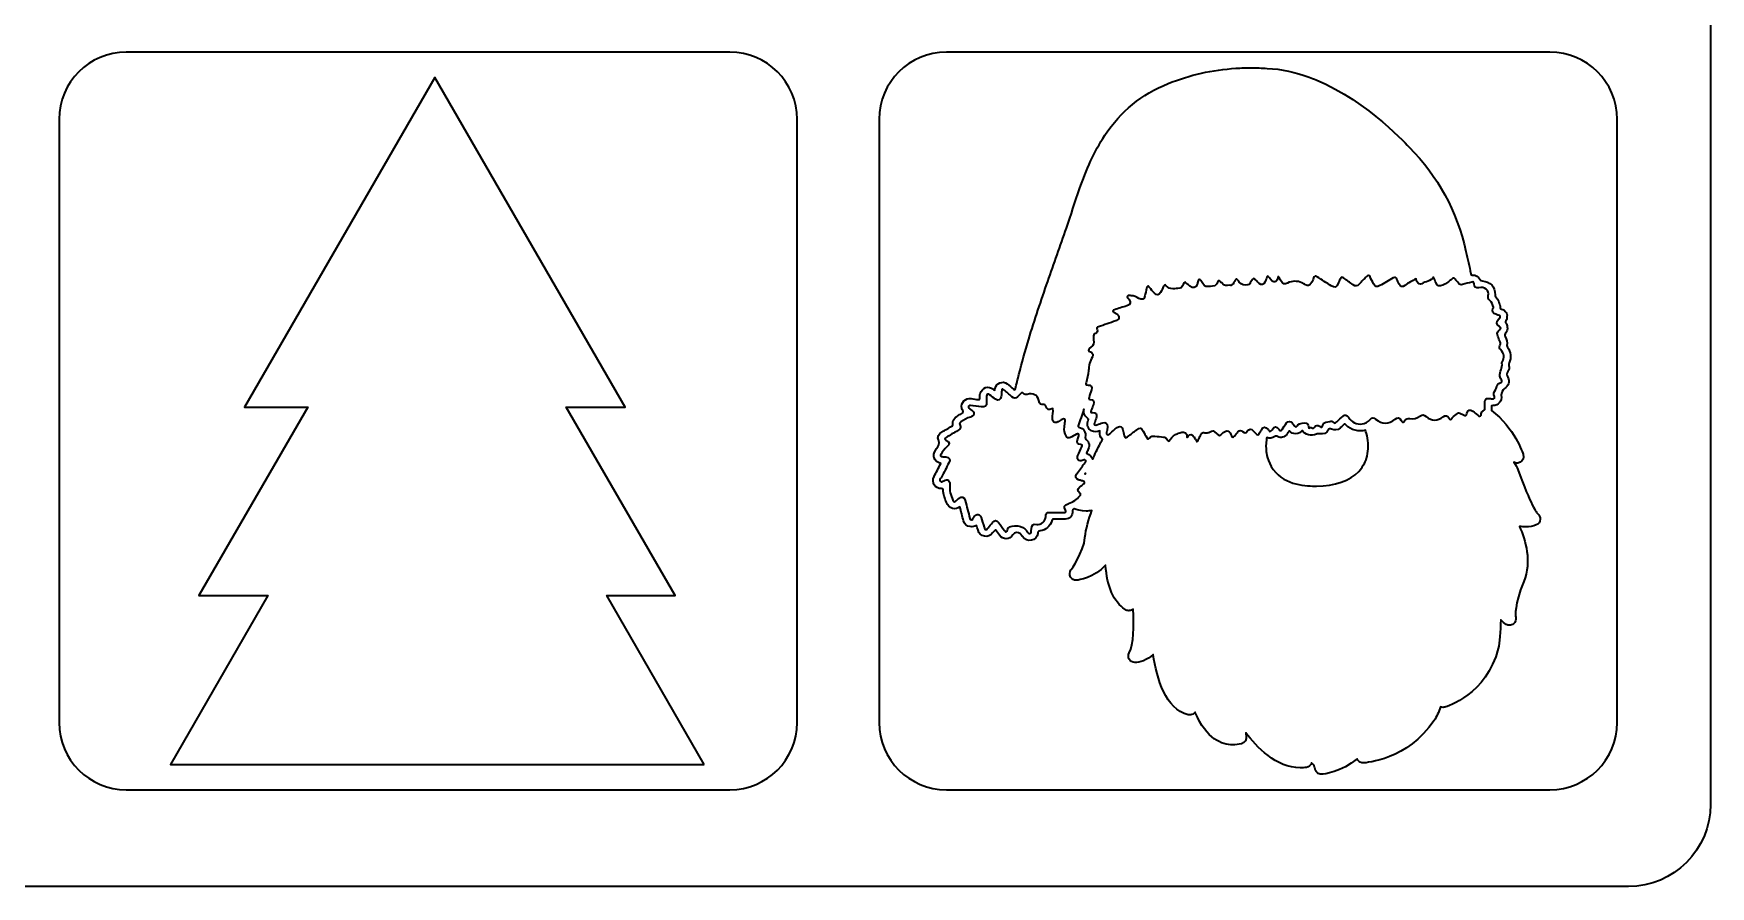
# Model space of a CAD drawing. Extents: x 29 to 2005, y -1072 to -19.
# Drawn here: x 296 to 801, y -1065 to -809 of the extents above; entities that cross this region are included whole.
import ezdxf

# ---------------------------------------------------------------- set-up
doc = ezdxf.new("R2010")
doc.units = 0
doc.header["$MEASUREMENT"] = 0
doc.layers.add('Layer 1', color=7, linetype='Continuous', lineweight=0)

msp = doc.modelspace()

# ---------------------------------------------------------------- linework, layer by layer
at = {"layer": 'Layer 1', "color": 18, "lineweight": 35, "true_color": 0x010101}
msp.add_lwpolyline([(498, -1028.7), (468.66, -977.86), (489.25, -977.86), (456.47, -921.07), (474.25, -921.07), (416.94, -821.82), (359.64, -921.07), (378.67, -921.07), (345.89, -977.86), (366.66, -977.86), (337.31, -1028.7)], close=True, dxfattribs=at)
for points, knots in [([(749.65, -18.93), (749.65, -18.93), (80.11, -18.93), (80.11, -18.93), (51.76, -18.93), (28.78, -41.91), (28.78, -70.27), (28.78, -70.27), (28.78, -1040.78), (28.78, -1040.78), (28.78, -1054.42), (39.84, -1065.48), (53.48, -1065.48), (53.48, -1065.48), (776.29, -1065.48), (776.29, -1065.48), (789.93, -1065.48), (800.99, -1054.42), (800.99, -1040.78), (800.99, -1040.78), (800.99, -70.27), (800.99, -70.27), (800.99, -41.91), (778.01, -18.93), (749.65, -18.93)], [0, 0, 0, 0, 1, 1, 1, 2, 2, 2, 3, 3, 3, 4, 4, 4, 5, 5, 5, 6, 6, 6, 7, 7, 7, 8, 8, 8, 8]), ([(525.97, -1016.13), (525.97, -1027.3), (516.92, -1036.35), (505.75, -1036.35), (505.75, -1036.35), (324.01, -1036.35), (324.01, -1036.35), (312.84, -1036.35), (303.79, -1027.3), (303.79, -1016.13), (303.79, -1016.13), (303.79, -834.39), (303.79, -834.39), (303.79, -823.22), (312.84, -814.17), (324.01, -814.17), (324.01, -814.17), (505.75, -814.17), (505.75, -814.17), (516.92, -814.17), (525.97, -823.22), (525.97, -834.39), (525.97, -834.39), (525.97, -1016.13), (525.97, -1016.13)], [0, 0, 0, 0, 1, 1, 1, 2, 2, 2, 3, 3, 3, 4, 4, 4, 5, 5, 5, 6, 6, 6, 7, 7, 7, 8, 8, 8, 8]), ([(772.88, -1016.13), (772.88, -1027.3), (763.83, -1036.35), (752.66, -1036.35), (752.66, -1036.35), (570.92, -1036.35), (570.92, -1036.35), (559.75, -1036.35), (550.7, -1027.3), (550.7, -1016.13), (550.7, -1016.13), (550.7, -834.39), (550.7, -834.39), (550.7, -823.22), (559.75, -814.17), (570.92, -814.17), (570.92, -814.17), (752.66, -814.17), (752.66, -814.17), (763.83, -814.17), (772.88, -823.22), (772.88, -834.39), (772.88, -834.39), (772.88, -1016.13), (772.88, -1016.13)], [0, 0, 0, 0, 1, 1, 1, 2, 2, 2, 3, 3, 3, 4, 4, 4, 5, 5, 5, 6, 6, 6, 7, 7, 7, 8, 8, 8, 8]), ([(748.97, -953.23), (748.71, -952.95), (746.9, -950.7), (742.97, -939.92), (742.72, -939.2), (742.3, -938.45), (741.77, -937.69), (742.07, -937.86), (742.4, -937.95), (742.74, -937.95), (743.05, -937.95), (743.37, -937.87), (743.67, -937.71), (744.49, -937.27), (744.89, -936.3), (744.61, -935.4), (744.48, -935), (741.98, -927.27), (735.06, -922.12), (735.12, -921.78), (735.12, -921.41), (735.09, -921.03), (735.06, -920.76), (735.04, -920.63), (735.43, -920.63), (737.21, -920.62), (738.25, -919.31), (737.98, -917.51), (737.9, -916.99), (738.44, -915.81), (738.89, -915.55), (740.18, -914.77), (740.6, -913.45), (739.93, -912.09), (739.62, -911.47), (739.64, -910.93), (740.02, -910.35), (740.37, -909.81), (740.48, -909.19), (740.32, -908.56), (740.24, -908.27), (740.32, -908.04), (740.41, -907.79), (741.07, -906.13), (740.88, -904.56), (739.9, -903.08), (739.77, -902.89), (739.67, -902.74), (739.72, -902.49), (739.9, -901.56), (739.69, -900.68), (739.22, -899.87), (738.99, -899.46), (739.04, -899.15), (739.33, -898.77), (739.72, -898.23), (740.01, -897.61), (739.78, -896.89), (739.81, -896.48), (739.7, -896.11), (739.42, -895.83), (739.14, -895.56), (739.26, -895.34), (739.38, -895.09), (739.63, -894.7), (739.78, -894.3), (739.7, -893.83), (739.84, -893.23), (739.66, -892.73), (739.21, -892.31), (738.96, -891.89), (738.55, -891.71), (738.1, -891.58), (737.92, -891.52), (737.7, -891.51), (737.68, -891.19), (737.58, -889.94), (737.08, -888.84), (736.34, -887.85), (736.21, -887.69), (736.17, -887.53), (736.16, -887.33), (736.08, -884.7), (734.79, -883.32), (732.2, -883.07), (731.91, -883.04), (731.75, -882.98), (731.6, -882.7), (731.11, -881.79), (730.37, -881.23), (729.28, -881.33), (728.9, -881.37), (728.93, -881.16), (728.87, -880.92), (728.38, -878.68), (727.86, -876.44), (727.37, -874.21), (724.63, -861.98), (718.96, -851.5), (710.27, -842.82), (710.27, -842.82), (710.27, -842.82), (710.27, -842.82), (710.27, -842.82), (698.1, -829.13), (682.23, -822.53), (681.55, -822.24), (680.87, -821.97), (680.17, -821.72), (676.11, -820.23), (671.85, -819.23), (667.5, -819.07), (665.92, -818.94), (664.33, -818.88), (662.74, -818.88), (661.2, -818.88), (659.65, -818.94), (658.1, -819.04), (651.06, -819.51), (644.25, -821), (637.7, -823.65), (629.74, -826.85), (623.39, -832.01), (618.67, -839.19), (615.36, -844.22), (613.01, -849.7), (611.04, -855.35), (609.67, -859.27), (608.41, -863.24), (607.06, -867.17), (605.22, -872.53), (603.33, -877.87), (601.47, -883.22), (599.46, -889.01), (597.48, -894.8), (595.71, -900.66), (594.65, -904.17), (593.64, -907.69), (592.77, -911.25), (592.42, -912.67), (592.05, -914.09), (591.73, -915.51), (591.61, -916.02), (591.46, -915.95), (591.15, -915.67), (590.52, -915.11), (589.9, -914.55), (589.23, -914.05), (587.89, -913.07), (585.95, -913.83), (585.6, -915.45), (585.57, -915.61), (585.54, -915.79), (585.5, -916.01), (585.31, -915.88), (585.19, -915.8), (585.08, -915.72), (583.48, -914.58), (581.77, -915.14), (581.13, -916.99), (580.96, -917.47), (581.04, -917.94), (581.03, -918.42), (581.02, -918.76), (580.95, -918.93), (580.54, -918.85), (579.83, -918.71), (579.11, -918.63), (578.4, -918.53), (576.63, -918.27), (575.28, -919.72), (575.53, -921.47), (575.6, -921.95), (576.28, -922.32), (575.88, -922.77), (575.56, -923.12), (575.02, -923.27), (574.58, -923.52), (574.52, -923.55), (574.46, -923.59), (574.4, -923.63), (573.37, -924.28), (572.71, -925.14), (572.89, -926.42), (572.94, -926.76), (572.69, -926.77), (572.53, -926.87), (571.57, -927.44), (570.58, -927.99), (569.61, -928.57), (568.69, -929.13), (568.11, -930.07), (568.55, -930.98), (569.11, -932.16), (568.6, -932.83), (567.94, -933.6), (567.85, -933.7), (567.79, -933.83), (567.71, -933.96), (566.52, -935.85), (567.11, -937.45), (569.26, -938.09), (568.57, -939.4), (567.88, -940.71), (567.2, -942.02), (566.29, -943.78), (567.52, -945.73), (569.49, -945.63), (569.81, -945.62), (569.91, -945.62), (569.94, -946.01), (570.05, -947.33), (570.41, -948.6), (570.96, -949.81), (571.34, -950.65), (571.9, -951.31), (572.81, -951.61), (573.59, -951.86), (574.3, -951.62), (574.99, -951.15), (575.36, -952.59), (575.72, -953.98), (576.09, -955.36), (576.38, -956.4), (577.06, -956.95), (578.13, -957.1), (578.79, -957.19), (579.39, -957.04), (579.97, -956.71), (580.15, -957.23), (580.34, -957.7), (580.46, -958.18), (580.73, -959.19), (581.37, -959.83), (582.38, -959.99), (583.37, -960.14), (584.23, -959.84), (584.86, -959.01), (585.12, -958.68), (585.4, -958.36), (585.68, -958.01), (586.12, -958.61), (586.51, -959.16), (586.91, -959.7), (587.99, -961.16), (589.94, -961.11), (590.95, -959.59), (591.51, -958.75), (592.45, -958.62), (593.25, -959.29), (593.51, -959.52), (593.69, -959.79), (593.86, -960.08), (594.42, -961), (595.45, -961.42), (596.53, -961.19), (597.62, -960.95), (598.32, -960.23), (598.42, -959.12), (598.46, -958.6), (598.67, -958.48), (599.13, -958.4), (600.9, -958.06), (602.12, -957.05), (602.67, -955.32), (602.8, -954.92), (602.96, -954.81), (603.38, -954.83), (604.48, -954.87), (605.58, -954.89), (606.68, -954.84), (608.13, -954.79), (609.04, -953.78), (608.93, -952.34), (608.9, -951.94), (609.05, -951.86), (609.32, -951.73), (609.34, -951.72), (609.36, -951.71), (609.38, -951.7), (610.05, -951.97), (611.39, -952.4), (613.06, -952.4), (613.57, -952.4), (614.13, -952.36), (614.74, -952.25), (613.8, -954.84), (612.88, -957.86), (612.66, -960.35), (612.26, -964.79), (608.47, -970.1), (608.44, -970.15), (607.98, -970.78), (607.95, -971.62), (608.34, -972.29), (608.7, -972.89), (609.34, -973.25), (610.03, -973.25), (610.1, -973.25), (610.18, -973.25), (610.26, -973.24), (610.5, -973.21), (615.45, -972.57), (618.84, -968.69), (619.32, -975.19), (621.3, -979.69), (624.73, -982.07), (625.06, -982.31), (625.45, -982.42), (625.84, -982.42), (626.2, -982.42), (626.55, -982.33), (626.86, -982.14), (626.97, -982.07), (627.07, -982), (627.16, -981.92), (627.48, -987.04), (627.37, -992.46), (625.95, -995.12), (625.62, -995.73), (625.64, -996.46), (625.99, -997.06), (626.35, -997.65), (626.99, -998.01), (627.67, -998.01), (629.08, -998.01), (631.31, -997.4), (633.21, -995.57), (634.28, -1002.95), (636.96, -1012.08), (643.7, -1013.77), (643.86, -1013.81), (644.02, -1013.82), (644.18, -1013.82), (644.66, -1013.82), (645.13, -1013.65), (645.49, -1013.32), (645.61, -1013.21), (645.72, -1013.09), (645.8, -1012.95), (645.82, -1012.99), (645.83, -1013.02), (645.85, -1013.06), (649.27, -1021.12), (653.88, -1022.82), (657.15, -1022.82), (658.01, -1022.82), (658.89, -1022.7), (659.79, -1022.47), (660.81, -1022.21), (661.45, -1021.19), (661.22, -1020.15), (661.16, -1019.9), (661.11, -1019.55), (661.07, -1019.16), (664.29, -1023.43), (670.27, -1029.76), (677.45, -1029.76), (678.07, -1029.76), (678.71, -1029.71), (679.32, -1029.61), (680.05, -1029.5), (680.65, -1028.99), (680.88, -1028.29), (680.89, -1028.25), (680.9, -1028.22), (680.91, -1028.19), (681.59, -1028.97), (681.85, -1029.54), (681.87, -1029.75), (681.88, -1030.3), (682.11, -1030.83), (682.53, -1031.2), (682.89, -1031.53), (683.35, -1031.7), (683.83, -1031.7), (683.9, -1031.7), (683.97, -1031.7), (684.05, -1031.69), (684.34, -1031.66), (690, -1030.98), (694.61, -1027.01), (694.67, -1027.16), (694.75, -1027.31), (694.85, -1027.45), (695.22, -1027.96), (695.81, -1028.26), (696.44, -1028.26), (696.47, -1028.26), (696.51, -1028.26), (696.55, -1028.26), (697.09, -1028.23), (709.85, -1027.37), (717.78, -1015.48), (718.54, -1014.34), (719.19, -1012.9), (719.72, -1011.37), (719.97, -1011.48), (720.23, -1011.53), (720.5, -1011.53), (720.68, -1011.53), (720.86, -1011.51), (721.04, -1011.46), (721.55, -1011.31), (733.59, -1007.71), (737.08, -993.77), (737.47, -992.18), (737.72, -988.61), (737.83, -985.17), (738.35, -985.73), (738.91, -986.21), (739.51, -986.54), (739.82, -986.71), (740.16, -986.79), (740.5, -986.79), (740.93, -986.79), (741.35, -986.66), (741.69, -986.38), (742.3, -985.89), (742.57, -985.12), (742.35, -984.36), (742.3, -984.07), (741.84, -980.7), (744.78, -973.65), (747.27, -967.67), (745.29, -961.08), (743.48, -957.02), (744.13, -957.14), (744.77, -957.2), (745.38, -957.2), (746.51, -957.2), (747.57, -957), (748.53, -956.6), (749.24, -956.31), (749.71, -955.63), (749.74, -954.87), (749.76, -954.22), (749.47, -953.62), (748.97, -953.23)], [0, 0, 0, 0, 1, 1, 1, 2, 2, 2, 3, 3, 3, 4, 4, 4, 5, 5, 5, 6, 6, 6, 7, 7, 7, 8, 8, 8, 9, 9, 9, 10, 10, 10, 11, 11, 11, 12, 12, 12, 13, 13, 13, 14, 14, 14, 15, 15, 15, 16, 16, 16, 17, 17, 17, 18, 18, 18, 19, 19, 19, 20, 20, 20, 21, 21, 21, 22, 22, 22, 23, 23, 23, 24, 24, 24, 25, 25, 25, 26, 26, 26, 27, 27, 27, 28, 28, 28, 29, 29, 29, 30, 30, 30, 31, 31, 31, 32, 32, 32, 33, 33, 33, 34, 34, 34, 35, 35, 35, 36, 36, 36, 37, 37, 37, 38, 38, 38, 39, 39, 39, 40, 40, 40, 41, 41, 41, 42, 42, 42, 43, 43, 43, 44, 44, 44, 45, 45, 45, 46, 46, 46, 47, 47, 47, 48, 48, 48, 49, 49, 49, 50, 50, 50, 51, 51, 51, 52, 52, 52, 53, 53, 53, 54, 54, 54, 55, 55, 55, 56, 56, 56, 57, 57, 57, 58, 58, 58, 59, 59, 59, 60, 60, 60, 61, 61, 61, 62, 62, 62, 63, 63, 63, 64, 64, 64, 65, 65, 65, 66, 66, 66, 67, 67, 67, 68, 68, 68, 69, 69, 69, 70, 70, 70, 71, 71, 71, 72, 72, 72, 73, 73, 73, 74, 74, 74, 75, 75, 75, 76, 76, 76, 77, 77, 77, 78, 78, 78, 79, 79, 79, 80, 80, 80, 81, 81, 81, 82, 82, 82, 83, 83, 83, 84, 84, 84, 85, 85, 85, 86, 86, 86, 87, 87, 87, 88, 88, 88, 89, 89, 89, 90, 90, 90, 91, 91, 91, 92, 92, 92, 93, 93, 93, 94, 94, 94, 95, 95, 95, 96, 96, 96, 97, 97, 97, 98, 98, 98, 99, 99, 99, 100, 100, 100, 101, 101, 101, 102, 102, 102, 103, 103, 103, 104, 104, 104, 105, 105, 105, 106, 106, 106, 107, 107, 107, 108, 108, 108, 109, 109, 109, 110, 110, 110, 111, 111, 111, 112, 112, 112, 113, 113, 113, 114, 114, 114, 115, 115, 115, 116, 116, 116, 117, 117, 117, 118, 118, 118, 119, 119, 119, 120, 120, 120, 121, 121, 121, 122, 122, 122, 123, 123, 123, 124, 124, 124, 125, 125, 125, 126, 126, 126, 127, 127, 127, 128, 128, 128, 129, 129, 129, 130, 130, 130, 131, 131, 131, 132, 132, 132, 133, 133, 133, 134, 134, 134, 135, 135, 135, 136, 136, 136, 137, 137, 137, 138, 138, 138, 139, 139, 139, 140, 140, 140, 141, 141, 141, 142, 142, 142, 143, 143, 143, 144, 144, 144, 145, 145, 145, 146, 146, 146, 146]), ([(733.03, -919.39), (733.01, -919.86), (733.04, -920.32), (733.07, -920.79), (733.07, -920.92), (733.08, -921.05), (733.08, -921.19), (733.1, -921.63), (733.09, -922.02), (732.54, -922.22), (732.37, -922.28), (732.25, -922.39), (732.16, -922.53), (732.05, -922.71), (731.99, -922.93), (731.98, -923.15), (731.96, -923.4), (732, -923.64), (731.71, -923.76), (731.4, -923.88), (731.17, -923.76), (730.93, -923.56), (730.44, -923.14), (729.94, -922.73), (729.43, -922.33), (728.6, -921.69), (727.85, -921.96), (727.65, -922.98), (727.49, -923.76), (727.3, -923.85), (726.59, -923.45), (726.31, -923.31), (726.05, -923.14), (725.77, -923), (725.46, -922.84), (725.03, -922.73), (724.82, -922.97), (724.36, -923.52), (723.67, -923.77), (723.25, -924.34), (722.8, -924.94), (722.61, -924.95), (722.23, -924.34), (721.78, -923.63), (721.21, -923.52), (720.55, -924.02), (718.8, -925.33), (717.08, -925.31), (715.35, -923.95), (714.53, -923.3), (714.37, -923.29), (713.52, -923.86), (712.58, -924.5), (711.55, -924.73), (710.44, -924.53), (709.73, -924.41), (709.24, -924.6), (708.9, -925.26), (708.63, -925.8), (708.31, -925.8), (707.97, -925.31), (707.9, -925.21), (707.86, -925.1), (707.79, -925), (707.35, -924.25), (706.76, -924.14), (706.07, -924.69), (704, -926.34), (702.21, -926.34), (700.18, -924.69), (699.6, -924.23), (699.09, -924.22), (698.61, -924.77), (697.91, -925.57), (697.01, -926.04), (696.08, -926.17), (694.54, -926.39), (692.92, -925.71), (691.97, -924.13), (691.54, -923.41), (691, -923.3), (690.36, -923.82), (689.7, -924.36), (689.08, -924.97), (688.46, -925.56), (688.11, -925.89), (687.8, -926.1), (687.38, -925.62), (687.14, -925.34), (686.78, -925.23), (686.39, -925.38), (685.63, -925.68), (684.55, -925.34), (684.24, -926.57), (684.06, -927.32), (683.93, -927.32), (683.3, -926.86), (682.72, -926.43), (682.2, -926.48), (681.76, -927.09), (681.52, -927.42), (681.32, -927.54), (680.95, -927.31), (680.65, -927.13), (680.35, -927.35), (680.02, -927.41), (679.97, -927.11), (679.94, -926.83), (679.87, -926.56), (679.8, -926.28), (679.63, -926.04), (679.36, -925.91), (678.76, -925.63), (677.23, -925.95), (676.79, -926.45), (676.65, -926.62), (676.52, -926.79), (676.36, -926.93), (676.15, -927.11), (675.95, -927.15), (675.76, -926.86), (675.55, -926.51), (675.3, -926.18), (675.06, -925.86), (674.59, -925.23), (673.84, -925.22), (673.37, -925.85), (672.9, -926.48), (672.44, -927.13), (672.04, -927.8), (671.72, -928.31), (671.46, -928.28), (671.13, -927.85), (670.28, -926.8), (669.81, -926.81), (668.98, -927.89), (668.52, -928.49), (668.36, -928.58), (668.01, -928.16), (667.94, -928.08), (667.87, -927.98), (667.78, -927.86), (667.08, -926.88), (666.39, -926.92), (665.76, -927.99), (665.54, -928.35), (665.29, -928.71), (665.09, -929.09), (664.82, -929.58), (664.54, -929.53), (664.21, -929.17), (663.91, -928.86), (663.62, -928.53), (663.32, -928.22), (662.73, -927.6), (662.1, -927.63), (661.55, -928.28), (660.91, -929.05), (660.92, -929.04), (660.11, -928.42), (659.62, -928.05), (659.13, -928.08), (658.71, -928.56), (658.34, -928.97), (658, -929.4), (657.64, -929.81), (657.31, -930.19), (657, -930.24), (656.78, -929.71), (656.74, -929.6), (656.66, -929.5), (656.62, -929.39), (656.05, -927.69), (654.81, -928.22), (653.99, -929.08), (653.32, -929.78), (652.95, -929.81), (652.25, -929.08), (651.3, -928.1), (651.18, -928.07), (650.13, -928.68), (650.11, -928.69), (650.09, -928.69), (650.07, -928.7), (649.66, -928.83), (649.23, -928.82), (648.8, -928.85), (648.78, -928.84), (648.75, -928.84), (648.73, -928.83), (648.37, -928.73), (648.06, -928.75), (647.83, -928.97), (647.74, -929.06), (647.66, -929.18), (647.6, -929.34), (647.6, -929.36), (647.59, -929.39), (647.58, -929.41), (647.33, -929.74), (647.17, -930.12), (647.04, -930.51), (647.01, -930.54), (646.99, -930.57), (646.97, -930.6), (646.76, -930.9), (646.72, -931.32), (646.38, -931.52), (646.37, -931.52), (646.37, -931.51), (646.36, -931.51), (646.36, -931.51), (646.36, -931.51), (646.36, -931.51), (646.33, -931.47), (646.28, -931.41), (646.23, -931.34), (646.09, -931.11), (645.95, -930.87), (645.81, -930.64), (645.81, -930.63), (645.8, -930.63), (645.8, -930.62), (645.7, -930.44), (645.59, -930.27), (645.49, -930.09), (645.48, -930.07), (645.47, -930.06), (645.46, -930.04), (644.99, -929.21), (644.26, -929.15), (643.68, -929.86), (643.58, -929.98), (643.61, -930.28), (643.31, -930.18), (643.32, -930.13), (643.32, -930.08), (643.33, -930.03), (643.38, -929.58), (643.35, -929.15), (642.91, -928.85), (642.9, -928.84), (642.89, -928.84), (642.88, -928.83), (642.12, -928.4), (641.43, -928.8), (640.73, -928.99), (640.7, -928.99), (640.67, -929), (640.64, -929.01), (639.65, -929.33), (638.89, -929.95), (638.32, -930.82), (637.87, -931.51), (637.67, -931.49), (637.28, -930.75), (637.08, -930.35), (636.75, -930.16), (636.32, -930.11), (635.46, -930.03), (634.6, -929.94), (633.74, -929.84), (633.07, -929.76), (632.48, -929.77), (632.05, -930.46), (631.75, -930.94), (631.43, -930.6), (631.24, -930.27), (630.87, -929.63), (630.53, -928.97), (630.18, -928.32), (629.64, -927.34), (629.14, -927.21), (628.24, -927.89), (627.31, -928.58), (626.42, -929.31), (625.51, -930.02), (624.85, -930.52), (624.67, -930.46), (624.47, -929.63), (624.33, -929.05), (624.22, -928.47), (624.08, -927.89), (623.89, -927.1), (623.36, -926.77), (622.74, -927.01), (622.6, -927.06), (622.45, -927.14), (622.31, -927.25), (621.58, -927.8), (620.91, -928.42), (620.2, -929), (619.95, -929.2), (619.69, -929.55), (619.33, -929.35), (619.08, -929.22), (619.09, -929), (619.14, -928.78), (619.17, -928.66), (619.2, -928.55), (619.22, -928.45), (619.31, -927.95), (619.41, -927.45), (619.44, -926.95), (619.5, -926.03), (618.9, -925.57), (618.01, -925.83), (617.41, -926), (616.83, -926.22), (616.24, -926.42), (616.01, -926.5), (615.78, -926.6), (615.57, -926.41), (615.32, -926.2), (615.51, -925.99), (615.58, -925.76), (615.78, -925.2), (615.97, -924.63), (616.13, -924.06), (616.36, -923.21), (615.88, -922.64), (615.02, -922.71), (614.42, -922.76), (614.29, -922.59), (614.52, -922.02), (614.75, -921.44), (615.03, -920.88), (615.24, -920.3), (615.56, -919.4), (615.16, -918.79), (614.23, -918.79), (613.66, -918.8), (613.8, -918.46), (613.88, -918.2), (614.11, -917.42), (614.38, -916.65), (614.64, -915.88), (614.93, -915), (614.49, -914.37), (613.6, -914.44), (613.06, -914.48), (612.76, -914.34), (612.98, -913.77), (613.42, -912.59), (613.56, -911.35), (613.71, -910.11), (613.88, -908.65), (614.09, -907.22), (614.88, -905.92), (615.24, -905.35), (614.97, -904.81), (614.3, -904.48), (613.5, -904.09), (613.49, -903.98), (614.14, -903.35), (614.25, -903.25), (614.33, -903.13), (614.45, -903.04), (615.2, -902.49), (615.53, -901.81), (615.26, -900.87), (615.18, -900.58), (615.21, -900.25), (615.21, -899.94), (615.21, -899.48), (615.24, -899.08), (615.82, -898.89), (616.34, -898.72), (616.51, -898.22), (616.3, -897.7), (616.11, -897.23), (616.29, -897.08), (616.71, -896.94), (618.46, -896.34), (620.19, -895.72), (621.92, -895.11), (622.34, -894.96), (622.73, -894.8), (622.84, -894.31), (622.95, -893.83), (622.82, -893.45), (622.41, -893.18), (622.09, -892.97), (621.75, -892.79), (621.44, -892.57), (621.28, -892.46), (621.01, -892.41), (621.06, -892.11), (621.1, -891.83), (621.37, -891.82), (621.55, -891.76), (622.78, -891.36), (624.02, -891), (625.25, -890.6), (626.39, -890.23), (626.59, -889.57), (625.89, -888.61), (625.68, -888.32), (625.23, -888.02), (625.45, -887.64), (625.68, -887.27), (626.16, -887.51), (626.53, -887.54), (627.39, -887.59), (628.16, -887.9), (628.89, -888.34), (629.8, -888.9), (630.44, -888.65), (630.7, -887.6), (630.88, -886.85), (631.03, -886.1), (631.16, -885.34), (631.21, -885.06), (631.29, -884.8), (631.56, -884.71), (631.87, -884.6), (631.95, -884.92), (632.1, -885.09), (632.59, -885.64), (633.06, -886.22), (633.54, -886.79), (634.18, -887.53), (634.99, -887.44), (635.44, -886.57), (635.76, -885.96), (636.03, -885.32), (636.33, -884.7), (636.52, -884.31), (636.79, -884.11), (637.13, -884.52), (638.28, -885.91), (639.79, -885.38), (641.19, -885.29), (641.8, -885.24), (641.96, -884.62), (642.19, -884.16), (642.61, -883.31), (642.68, -883.29), (643.39, -883.93), (643.67, -884.18), (643.95, -884.44), (644.24, -884.69), (645.1, -885.45), (646.15, -885.14), (646.44, -884.05), (646.48, -883.93), (646.51, -883.82), (646.56, -883.7), (646.72, -883.32), (646.6, -882.68), (647.1, -882.63), (647.53, -882.6), (647.66, -883.21), (647.93, -883.53), (648.29, -883.96), (648.46, -884.64), (649.09, -884.73), (649.97, -884.86), (650.87, -884.8), (651.71, -884.56), (652.37, -884.36), (652.39, -883.56), (652.79, -883.1), (652.83, -883.08), (652.88, -883.06), (652.92, -883.06), (653.38, -882.96), (653.46, -883.59), (653.84, -883.66), (653.85, -883.66), (653.86, -883.66), (653.87, -883.66), (653.87, -883.66), (653.87, -883.66), (653.87, -883.66), (653.87, -883.67), (653.86, -883.68), (653.86, -883.69), (653.86, -883.69), (653.86, -883.69), (653.86, -883.69), (654.4, -884.79), (655.38, -884.46), (656.27, -884.39), (656.29, -884.39), (656.3, -884.39), (656.32, -884.4), (656.51, -884.42), (656.7, -884.46), (656.86, -884.31), (657.17, -884.19), (657.36, -883.98), (657.4, -883.65), (657.56, -883.39), (657.76, -883.16), (657.88, -882.89), (657.97, -882.69), (658.09, -882.59), (658.23, -882.58), (658.31, -882.57), (658.4, -882.59), (658.5, -882.63), (658.71, -882.88), (658.96, -883.12), (659.13, -883.41), (659.73, -884.41), (660.67, -884.41), (661.65, -884.3), (662.2, -884.24), (662.38, -883.78), (662.6, -883.4), (663.4, -882.1), (663.39, -882.09), (664.46, -883.17), (664.68, -883.4), (664.89, -883.63), (665.12, -883.84), (665.76, -884.42), (666.51, -884.25), (666.84, -883.45), (667.04, -882.96), (667.25, -882.48), (667.41, -881.98), (667.56, -881.5), (667.73, -881.6), (667.97, -881.91), (668.23, -882.25), (668.51, -882.58), (668.77, -882.92), (669.05, -883.29), (669.42, -883.42), (669.85, -883.33), (670.3, -883.24), (670.54, -882.94), (670.62, -882.49), (670.65, -882.28), (670.75, -882.08), (670.87, -881.75), (671.2, -882.28), (671.47, -882.72), (671.74, -883.16), (672.32, -884.09), (672.64, -884.22), (673.62, -883.74), (675.08, -883.02), (676.53, -883.02), (678, -883.64), (678.37, -883.79), (678.7, -884.04), (679.04, -884.26), (679.73, -884.72), (680.32, -884.6), (680.71, -883.87), (681, -883.32), (681.26, -882.75), (681.51, -882.19), (681.75, -881.65), (682.06, -881.52), (682.58, -881.86), (683.98, -882.77), (685.39, -883.66), (686.8, -884.56), (687.88, -885.25), (688.38, -885.09), (688.87, -883.89), (689.06, -883.43), (689.29, -882.98), (689.46, -882.51), (689.68, -881.9), (690.02, -881.86), (690.51, -882.2), (691.46, -882.88), (692.43, -883.55), (693.39, -884.22), (694.21, -884.79), (694.53, -884.75), (695.24, -884.02), (695.97, -883.26), (696.69, -882.49), (697.44, -881.75), (697.9, -881.29), (698.21, -881.35), (698.51, -881.9), (698.86, -882.58), (699.21, -883.27), (699.56, -883.94), (700.06, -884.9), (700.47, -885.03), (701.39, -884.5), (702.75, -883.74), (704.12, -882.99), (705.45, -882.19), (706.05, -881.84), (706.36, -881.96), (706.59, -882.58), (706.77, -883.08), (707.02, -883.54), (707.25, -884.02), (707.65, -884.84), (708.25, -885), (708.99, -884.44), (710.03, -883.66), (711.2, -883.11), (712.33, -882.46), (712.46, -882.78), (712.57, -883.09), (712.72, -883.38), (713.02, -883.94), (713.56, -884.25), (714.09, -883.93), (715.23, -883.23), (716.74, -883.19), (717.61, -881.91), (717.85, -882.51), (718.05, -883.06), (718.29, -883.58), (718.79, -884.65), (719.34, -884.85), (720.43, -884.35), (721.47, -883.87), (722.33, -883.14), (723.22, -882.45), (723.57, -882.16), (723.78, -882.13), (724.07, -882.51), (724.39, -882.95), (724.86, -883.27), (725.14, -883.76), (725.39, -884.21), (725.84, -884.3), (726.34, -884.16), (727.26, -883.91), (728.19, -883.69), (729.1, -883.42), (729.6, -883.28), (729.8, -883.41), (729.84, -883.94), (729.9, -885), (730.21, -885.23), (731.29, -885.15), (732.06, -885.09), (732.85, -884.97), (733.47, -885.58), (734.01, -886.09), (734.27, -886.73), (734.08, -887.47), (733.91, -888.12), (734.07, -888.58), (734.59, -888.98), (735.25, -889.48), (735.28, -890.32), (735.65, -890.99), (735.74, -891.16), (735.53, -891.29), (735.48, -891.44), (735.15, -892.32), (735.43, -892.88), (736.32, -893.14), (736.62, -893.23), (736.91, -893.34), (737.21, -893.41), (737.79, -893.55), (737.83, -893.86), (737.51, -894.29), (737.41, -894.42), (737.28, -894.53), (737.16, -894.65), (736.42, -895.45), (736.52, -896.16), (737.46, -896.77), (737.46, -896.77), (737.53, -896.84), (737.53, -896.84), (737.72, -897.01), (737.95, -897.17), (737.74, -897.48), (737.73, -897.49), (737.72, -897.51), (737.7, -897.53), (737.53, -897.72), (737.34, -897.91), (737.17, -898.11), (736.89, -898.45), (736.66, -898.82), (736.86, -899.28), (737.1, -899.85), (737.17, -900.48), (737.51, -901.02), (737.81, -901.49), (737.84, -902.03), (737.6, -902.54), (737.36, -903.03), (737.49, -903.41), (737.81, -903.78), (738.91, -905.05), (739.04, -906.06), (738.3, -907.52), (738.25, -907.63), (738.14, -907.75), (738.16, -907.84), (738.52, -909.23), (737.44, -910.4), (737.6, -911.75), (737.64, -912.16), (737.85, -912.52), (738.05, -912.87), (738.34, -913.38), (738.23, -913.7), (737.66, -913.81), (737.02, -913.93), (736.72, -914.32), (736.62, -914.92), (736.56, -915.28), (736.45, -915.64), (736.24, -915.93), (735.79, -916.55), (735.6, -917.15), (735.95, -917.92), (736.14, -918.33), (735.89, -918.67), (735.35, -918.6), (734.95, -918.54), (734.54, -918.48), (734.14, -918.45), (733.48, -918.4), (733.07, -918.74), (733.03, -919.39)], [0, 0, 0, 0, 1, 1, 1, 2, 2, 2, 3, 3, 3, 4, 4, 4, 5, 5, 5, 6, 6, 6, 7, 7, 7, 8, 8, 8, 9, 9, 9, 10, 10, 10, 11, 11, 11, 12, 12, 12, 13, 13, 13, 14, 14, 14, 15, 15, 15, 16, 16, 16, 17, 17, 17, 18, 18, 18, 19, 19, 19, 20, 20, 20, 21, 21, 21, 22, 22, 22, 23, 23, 23, 24, 24, 24, 25, 25, 25, 26, 26, 26, 27, 27, 27, 28, 28, 28, 29, 29, 29, 30, 30, 30, 31, 31, 31, 32, 32, 32, 33, 33, 33, 34, 34, 34, 35, 35, 35, 36, 36, 36, 37, 37, 37, 38, 38, 38, 39, 39, 39, 40, 40, 40, 41, 41, 41, 42, 42, 42, 43, 43, 43, 44, 44, 44, 45, 45, 45, 46, 46, 46, 47, 47, 47, 48, 48, 48, 49, 49, 49, 50, 50, 50, 51, 51, 51, 52, 52, 52, 53, 53, 53, 54, 54, 54, 55, 55, 55, 56, 56, 56, 57, 57, 57, 58, 58, 58, 59, 59, 59, 60, 60, 60, 61, 61, 61, 62, 62, 62, 63, 63, 63, 64, 64, 64, 65, 65, 65, 66, 66, 66, 67, 67, 67, 68, 68, 68, 69, 69, 69, 70, 70, 70, 71, 71, 71, 72, 72, 72, 73, 73, 73, 74, 74, 74, 75, 75, 75, 76, 76, 76, 77, 77, 77, 78, 78, 78, 79, 79, 79, 80, 80, 80, 81, 81, 81, 82, 82, 82, 83, 83, 83, 84, 84, 84, 85, 85, 85, 86, 86, 86, 87, 87, 87, 88, 88, 88, 89, 89, 89, 90, 90, 90, 91, 91, 91, 92, 92, 92, 93, 93, 93, 94, 94, 94, 95, 95, 95, 96, 96, 96, 97, 97, 97, 98, 98, 98, 99, 99, 99, 100, 100, 100, 101, 101, 101, 102, 102, 102, 103, 103, 103, 104, 104, 104, 105, 105, 105, 106, 106, 106, 107, 107, 107, 108, 108, 108, 109, 109, 109, 110, 110, 110, 111, 111, 111, 112, 112, 112, 113, 113, 113, 114, 114, 114, 115, 115, 115, 116, 116, 116, 117, 117, 117, 118, 118, 118, 119, 119, 119, 120, 120, 120, 121, 121, 121, 122, 122, 122, 123, 123, 123, 124, 124, 124, 125, 125, 125, 126, 126, 126, 127, 127, 127, 128, 128, 128, 129, 129, 129, 130, 130, 130, 131, 131, 131, 132, 132, 132, 133, 133, 133, 134, 134, 134, 135, 135, 135, 136, 136, 136, 137, 137, 137, 138, 138, 138, 139, 139, 139, 140, 140, 140, 141, 141, 141, 142, 142, 142, 143, 143, 143, 144, 144, 144, 145, 145, 145, 146, 146, 146, 147, 147, 147, 148, 148, 148, 149, 149, 149, 150, 150, 150, 151, 151, 151, 152, 152, 152, 153, 153, 153, 154, 154, 154, 155, 155, 155, 156, 156, 156, 157, 157, 157, 158, 158, 158, 159, 159, 159, 160, 160, 160, 161, 161, 161, 162, 162, 162, 163, 163, 163, 164, 164, 164, 165, 165, 165, 166, 166, 166, 167, 167, 167, 168, 168, 168, 169, 169, 169, 170, 170, 170, 171, 171, 171, 172, 172, 172, 173, 173, 173, 174, 174, 174, 175, 175, 175, 176, 176, 176, 177, 177, 177, 178, 178, 178, 179, 179, 179, 180, 180, 180, 181, 181, 181, 182, 182, 182, 183, 183, 183, 184, 184, 184, 185, 185, 185, 186, 186, 186, 187, 187, 187, 188, 188, 188, 189, 189, 189, 190, 190, 190, 191, 191, 191, 192, 192, 192, 193, 193, 193, 194, 194, 194, 195, 195, 195, 196, 196, 196, 197, 197, 197, 198, 198, 198, 199, 199, 199, 200, 200, 200, 201, 201, 201, 202, 202, 202, 203, 203, 203, 204, 204, 204, 205, 205, 205, 206, 206, 206, 207, 207, 207, 208, 208, 208, 209, 209, 209, 210, 210, 210, 211, 211, 211, 212, 212, 212, 213, 213, 213, 214, 214, 214, 215, 215, 215, 216, 216, 216, 217, 217, 217, 218, 218, 218, 219, 219, 219, 220, 220, 220, 221, 221, 221, 222, 222, 222, 223, 223, 223, 224, 224, 224, 225, 225, 225, 226, 226, 226, 227, 227, 227, 228, 228, 228, 229, 229, 229, 230, 230, 230, 231, 231, 231, 232, 232, 232, 233, 233, 233, 234, 234, 234, 235, 235, 235, 236, 236, 236, 237, 237, 237, 238, 238, 238, 239, 239, 239, 240, 240, 240, 241, 241, 241, 242, 242, 242, 242]), ([(612.42, -938.13), (611.69, -939.19), (610.9, -940.22), (610.15, -941.27), (609.61, -942.03), (609.82, -942.68), (610.71, -943), (611.01, -943.1), (611.32, -943.18), (611.63, -943.26), (611.79, -943.3), (611.94, -943.34), (612.09, -943.39), (612.62, -943.55), (612.7, -943.82), (612.28, -944.2), (611.89, -944.55), (611.44, -944.84), (611.04, -945.18), (610.38, -945.75), (610.37, -946.39), (611.05, -946.91), (611.46, -947.23), (611.43, -947.5), (611.11, -947.85), (610.17, -948.89), (609.07, -949.7), (607.74, -950.16), (607.68, -950.18), (607.63, -950.21), (607.57, -950.22), (606.38, -950.6), (606.22, -951.01), (606.79, -952.09), (607.07, -952.62), (606.93, -952.85), (606.32, -952.84), (604.91, -952.82), (603.49, -952.8), (602.08, -952.79), (601.24, -952.78), (600.77, -953.2), (600.83, -954), (600.94, -955.52), (599.3, -956.59), (598.14, -956.42), (596.92, -956.24), (596.62, -956.52), (596.53, -957.77), (596.51, -958.04), (596.48, -958.3), (596.45, -958.56), (596.42, -958.81), (596.48, -959.12), (596.12, -959.19), (595.81, -959.25), (595.64, -959.07), (595.49, -958.83), (594.95, -957.98), (594.23, -957.34), (593.25, -957.03), (592.12, -956.68), (591.02, -956.85), (589.93, -957.18), (589.56, -957.3), (589.37, -957.64), (589.37, -958.03), (589.37, -958.37), (589.2, -958.62), (588.93, -958.7), (588.61, -958.8), (588.53, -958.43), (588.38, -958.24), (587.8, -957.45), (587.24, -956.64), (586.65, -955.85), (586.08, -955.09), (585.43, -955.08), (584.82, -955.81), (584.36, -956.36), (583.91, -956.93), (583.47, -957.49), (583.28, -957.74), (583.11, -958.05), (582.75, -957.99), (582.37, -957.93), (582.4, -957.52), (582.3, -957.25), (581.97, -956.27), (581.65, -955.3), (581.36, -954.31), (581.22, -953.84), (580.93, -953.55), (580.48, -953.47), (580.04, -953.4), (579.7, -953.64), (579.44, -953.99), (579.26, -954.24), (579.06, -954.49), (578.93, -954.76), (578.81, -954.99), (578.69, -955.1), (578.44, -955.09), (578.13, -955.06), (578.07, -954.86), (578.01, -954.61), (577.54, -952.82), (577.08, -951.05), (576.6, -949.27), (576.27, -948.02), (575.54, -947.8), (574.6, -948.66), (574.36, -948.87), (574.13, -949.07), (573.9, -949.29), (573.37, -949.8), (573.24, -949.79), (572.89, -949.09), (572.2, -947.66), (571.74, -946.15), (571.99, -944.58), (572.18, -943.4), (571.27, -942.53), (570.17, -943.25), (569.88, -943.44), (569.43, -943.91), (569.04, -943.43), (568.71, -943.03), (569.17, -942.69), (569.34, -942.36), (570.11, -940.85), (570.92, -939.35), (571.7, -937.85), (572.22, -936.86), (571.88, -936.23), (570.78, -936.12), (570.42, -936.08), (570.06, -936.03), (569.7, -936.02), (569.05, -936), (569.04, -935.66), (569.31, -935.22), (569.81, -934.43), (570.4, -933.71), (571.08, -933.06), (572.08, -932.11), (572.01, -931.66), (570.78, -931.02), (570.4, -930.82), (570.41, -930.48), (570.83, -930.23), (572.01, -929.53), (573.19, -928.85), (574.37, -928.16), (575.34, -927.58), (575.4, -927.38), (574.96, -926.33), (574.81, -925.97), (574.97, -925.76), (575.25, -925.55), (576.14, -924.88), (577.12, -924.4), (578.2, -924.08), (578.64, -923.95), (579.05, -923.78), (579.16, -923.24), (579.28, -922.69), (578.99, -922.34), (578.57, -922.04), (578.3, -921.84), (578.06, -921.61), (577.79, -921.41), (577.58, -921.24), (577.47, -921.05), (577.59, -920.79), (577.72, -920.53), (577.95, -920.52), (578.21, -920.56), (579.3, -920.72), (580.39, -920.87), (581.49, -921.02), (582.68, -921.18), (583.06, -920.83), (583.04, -919.62), (583.03, -919.02), (583.04, -918.42), (583.03, -917.82), (583.03, -917.56), (583.14, -917.33), (583.35, -917.21), (583.57, -917.08), (583.76, -917.27), (583.93, -917.39), (584.53, -917.83), (585.11, -918.29), (585.72, -918.71), (586.56, -919.29), (587.36, -918.92), (587.47, -917.91), (587.53, -917.31), (587.55, -916.71), (587.58, -916.12), (587.62, -915.61), (587.84, -915.52), (588.22, -915.84), (589.04, -916.54), (589.85, -917.25), (590.66, -917.96), (591.31, -918.54), (591.71, -918.55), (592.34, -917.97), (592.7, -917.65), (593.05, -917.32), (593.39, -916.98), (593.64, -916.73), (593.86, -916.71), (594.12, -916.97), (594.45, -917.3), (594.82, -917.42), (595.3, -917.26), (597, -916.72), (598.3, -917.42), (598.78, -919.13), (599.12, -920.32), (599.12, -920.32), (600.31, -920.33), (600.51, -920.33), (600.64, -920.37), (600.74, -920.59), (601.42, -922.04), (601.42, -922.04), (602.98, -921.55), (603.14, -922.56), (602.9, -923.54), (602.87, -924.54), (602.85, -925.24), (603.1, -925.62), (603.61, -925.7), (603.62, -925.7), (603.62, -925.7), (603.63, -925.71), (603.65, -925.71), (603.67, -925.71), (603.69, -925.71), (603.74, -925.72), (603.78, -925.72), (603.83, -925.72), (603.92, -925.72), (604.01, -925.71), (604.09, -925.7), (604.1, -925.69), (604.12, -925.69), (604.13, -925.69), (604.2, -925.71), (604.26, -925.7), (604.29, -925.64), (604.46, -925.59), (604.56, -925.52), (604.56, -925.52), (604.56, -925.52), (604.56, -925.52), (604.56, -925.52), (605, -925.33), (605.38, -925.01), (605.81, -924.78), (606.03, -924.66), (606.26, -924.58), (606.49, -924.71), (606.75, -924.86), (606.67, -925.12), (606.65, -925.36), (606.59, -925.93), (606.58, -926.52), (606.46, -927.08), (606.26, -928.06), (606.69, -928.91), (606.96, -929.79), (607.13, -930.34), (607.73, -930.52), (608.27, -930.25), (608.9, -929.95), (609.49, -929.59), (610.11, -929.27), (610.27, -929.19), (610.44, -929), (610.63, -929.18), (610.79, -929.33), (610.84, -929.56), (610.77, -929.78), (610.64, -930.16), (610.49, -930.54), (610.37, -930.93), (610.13, -931.69), (610.5, -932.3), (611.3, -932.36), (611.87, -932.4), (611.95, -932.56), (611.7, -933.06), (611.29, -933.92), (610.94, -934.81), (610.54, -935.67), (610.33, -936.12), (610.28, -936.55), (610.64, -936.94), (610.96, -937.29), (611.35, -937.33), (611.81, -937.19), (612.15, -937.08), (612.61, -936.77), (612.87, -937.17), (613.13, -937.57), (612.62, -937.84), (612.42, -938.13)], [0, 0, 0, 0, 1, 1, 1, 2, 2, 2, 3, 3, 3, 4, 4, 4, 5, 5, 5, 6, 6, 6, 7, 7, 7, 8, 8, 8, 9, 9, 9, 10, 10, 10, 11, 11, 11, 12, 12, 12, 13, 13, 13, 14, 14, 14, 15, 15, 15, 16, 16, 16, 17, 17, 17, 18, 18, 18, 19, 19, 19, 20, 20, 20, 21, 21, 21, 22, 22, 22, 23, 23, 23, 24, 24, 24, 25, 25, 25, 26, 26, 26, 27, 27, 27, 28, 28, 28, 29, 29, 29, 30, 30, 30, 31, 31, 31, 32, 32, 32, 33, 33, 33, 34, 34, 34, 35, 35, 35, 36, 36, 36, 37, 37, 37, 38, 38, 38, 39, 39, 39, 40, 40, 40, 41, 41, 41, 42, 42, 42, 43, 43, 43, 44, 44, 44, 45, 45, 45, 46, 46, 46, 47, 47, 47, 48, 48, 48, 49, 49, 49, 50, 50, 50, 51, 51, 51, 52, 52, 52, 53, 53, 53, 54, 54, 54, 55, 55, 55, 56, 56, 56, 57, 57, 57, 58, 58, 58, 59, 59, 59, 60, 60, 60, 61, 61, 61, 62, 62, 62, 63, 63, 63, 64, 64, 64, 65, 65, 65, 66, 66, 66, 67, 67, 67, 68, 68, 68, 69, 69, 69, 70, 70, 70, 71, 71, 71, 72, 72, 72, 73, 73, 73, 74, 74, 74, 75, 75, 75, 76, 76, 76, 77, 77, 77, 78, 78, 78, 79, 79, 79, 80, 80, 80, 81, 81, 81, 82, 82, 82, 83, 83, 83, 84, 84, 84, 85, 85, 85, 86, 86, 86, 87, 87, 87, 88, 88, 88, 89, 89, 89, 90, 90, 90, 91, 91, 91, 92, 92, 92, 93, 93, 93, 94, 94, 94, 95, 95, 95, 96, 96, 96, 97, 97, 97, 98, 98, 98, 99, 99, 99, 100, 100, 100, 101, 101, 101, 102, 102, 102, 103, 103, 103, 104, 104, 104, 104]), ([(616.05, -934.47), (615.66, -935.3), (615.29, -936.07), (614.93, -936.8), (614.77, -936.01), (614.18, -935.42), (613.08, -934.95), (613.27, -934.54), (613.47, -934.13), (613.65, -933.72), (614.15, -932.52), (613.97, -931.7), (612.98, -930.83), (612.76, -930.65), (612.73, -930.5), (612.76, -930.23), (612.98, -928.53), (612.4, -927.6), (610.79, -927.09), (610.57, -927.03), (610.5, -926.97), (610.57, -926.77), (611.16, -925.09), (611.76, -923.42), (612.35, -921.75), (612.19, -922.75), (612.39, -923.65), (613.23, -924.21), (613.79, -924.58), (613.73, -924.9), (613.55, -925.41), (613.18, -926.51), (613.58, -927.64), (614.55, -928.22), (615.37, -928.72), (616.23, -928.62), (617.18, -928.25), (617.13, -928.42), (617.1, -928.51), (617.09, -928.59), (617.01, -929.5), (617.25, -930.27), (617.92, -930.84), (617.3, -931.95), (616.67, -933.16), (616.05, -934.47)], [0, 0, 0, 0, 1, 1, 1, 2, 2, 2, 3, 3, 3, 4, 4, 4, 5, 5, 5, 6, 6, 6, 7, 7, 7, 8, 8, 8, 9, 9, 9, 10, 10, 10, 11, 11, 11, 12, 12, 12, 13, 13, 13, 14, 14, 14, 15, 15, 15, 15]), ([(697.89, -933.7), (697.85, -934.43), (697.78, -935.53), (697.31, -936.85), (697.31, -936.85), (696.63, -938.79), (695.07, -940.5), (692.7, -943.12), (687.64, -944.96), (682.39, -944.9), (679.61, -944.87), (672.95, -944.79), (669.37, -939.92), (667.58, -937.49), (667.29, -934.87), (667.21, -934.03), (667.18, -933.68), (667.07, -932.42), (667.31, -930.81), (667.34, -930.62), (667.37, -930.42), (667.41, -930.22), (668.23, -930.56), (669.04, -930.52), (669.78, -929.99), (670.11, -929.76), (670.32, -929.84), (670.6, -929.98), (671.68, -930.5), (672.76, -930.25), (673.47, -929.29), (673.73, -928.95), (673.96, -928.58), (674.21, -928.22), (674.74, -928.8), (675.35, -929.14), (676.16, -929.1), (676.94, -929.06), (677.53, -928.65), (678.09, -928.17), (678.83, -929.42), (680.9, -929.98), (682.32, -929.29), (682.71, -929.09), (683.05, -929.07), (683.46, -929.14), (684.51, -929.31), (685.38, -928.98), (685.89, -928.03), (686.17, -927.51), (686.44, -927.53), (686.9, -927.73), (687.8, -928.12), (688.68, -928.07), (689.45, -927.4), (689.81, -927.08), (690.2, -926.78), (690.51, -926.42), (690.79, -926.09), (690.92, -926.16), (691.21, -926.44), (692.85, -928.07), (695.05, -928.63), (697.1, -928.04), (697.53, -929.21), (698.03, -931.31), (697.89, -933.7)], [0, 0, 0, 0, 1, 1, 1, 2, 2, 2, 3, 3, 3, 4, 4, 4, 5, 5, 5, 6, 6, 6, 7, 7, 7, 8, 8, 8, 9, 9, 9, 10, 10, 10, 11, 11, 11, 12, 12, 12, 13, 13, 13, 14, 14, 14, 15, 15, 15, 16, 16, 16, 17, 17, 17, 18, 18, 18, 19, 19, 19, 20, 20, 20, 21, 21, 21, 22, 22, 22, 22]), ([(612.68, -941.3), (612.67, -941.3), (612.67, -941.31), (612.67, -941.31), (612.67, -941.29), (612.68, -941.27), (612.69, -941.25), (612.71, -941.18), (612.76, -941.11), (612.82, -941.02), (612.77, -941.12), (612.72, -941.21), (612.68, -941.3)], [0, 0, 0, 0, 1, 1, 1, 2, 2, 2, 3, 3, 3, 4, 4, 4, 4])]:
    msp.add_open_spline(points, degree=3, knots=knots, dxfattribs=at)

doc.saveas('drawing.dxf')
